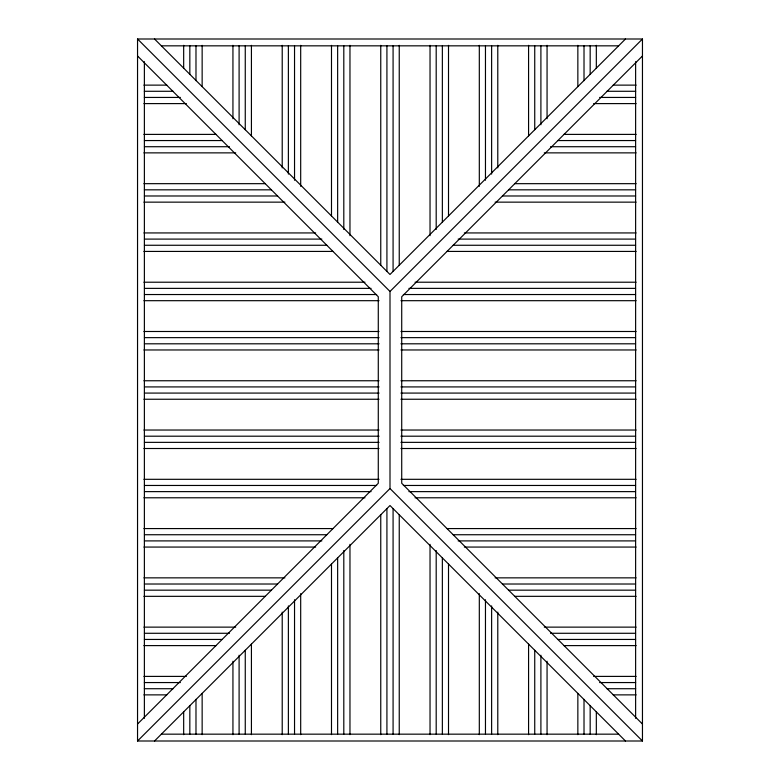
<?xml version="1.0" encoding="UTF-8"?>
<svg xmlns="http://www.w3.org/2000/svg" width="780" height="780" viewBox="0 0 780 780"><rect width="100%" height="100%" fill="white"/><g stroke="black" fill="none" stroke-linecap="round" stroke-linejoin="round"><path stroke-width="1.17" d="M625.472 39L390 274.472L154.528 39M642.457 741L390 488.543L390 291.457L642.457 39L137.543 39L137.543 741L642.457 741L642.457 39M642.457 55.975L401.719 296.731L401.719 483.288L642.457 724.025M137.543 724.025L378.281 483.288L378.281 296.731L137.543 55.975M137.543 741L390 488.543M154.528 741L390 505.528L625.472 741M161.401 45.835L618.599 45.835M143.871 85.127L166.784 85.127M613.216 85.127L636.129 85.127M144.339 91.279L173.072 91.279M606.928 91.279L635.661 91.279M144.358 97.441L180.375 97.441M599.625 97.441L635.642 97.441M143.9 103.603L186.371 103.603M593.629 103.603L636.1 103.603M143.861 134.394L216.089 134.394M563.911 134.394L636.139 134.394M144.417 140.556L222.105 140.556M557.895 140.556L635.583 140.556M144.427 146.718L229.466 146.718M550.534 146.718L635.573 146.718M143.881 152.87L235.716 152.87M544.284 152.87L636.119 152.87M143.891 183.671L265.229 183.671M514.771 183.671L636.109 183.671M144.397 189.832L271.44 189.832M508.56 189.832L635.602 189.832M144.407 195.985L277.582 195.985M502.417 195.985L635.593 195.985M143.9 202.147L284.895 202.147M495.105 202.147L636.1 202.147M143.91 232.937L315.656 232.937M464.344 232.937L636.09 232.937M144.427 239.099L321.848 239.099M458.152 239.099L635.573 239.099M144.427 245.261L326.791 245.261M453.209 245.261L635.573 245.261M143.891 251.423L332.992 251.423M447.008 251.423L636.109 251.423M143.9 282.214L364.972 282.214M415.028 282.214L636.1 282.214M144.446 288.376L371.085 288.376M408.915 288.376L635.554 288.376M144.427 294.538L376.623 294.538M403.377 294.538L635.573 294.538M143.91 300.69L379.031 300.69M400.969 300.69L636.09 300.69M143.91 331.49L379.031 331.49M400.969 331.49L636.09 331.49M144.427 337.642L379.06 337.642M400.94 337.642L635.573 337.642M144.427 343.805L379.06 343.805M400.94 343.805L635.573 343.805M143.91 349.966L379.031 349.966M400.969 349.966L636.09 349.966M143.91 380.757L379.031 380.757M400.969 380.757L636.09 380.757M144.427 386.919L379.06 386.919M400.94 386.919L635.573 386.919M144.427 393.081L379.06 393.081M400.94 393.081L635.573 393.081M143.91 399.243L379.031 399.243M400.969 399.243L636.09 399.243M143.91 430.034L379.031 430.034M400.969 430.034L636.09 430.034M144.427 436.195L379.06 436.195M400.94 436.195L635.573 436.195M144.427 442.357L379.06 442.357M400.94 442.357L635.573 442.357M143.91 448.51L379.031 448.51M400.969 448.51L636.09 448.51M143.91 479.31L379.031 479.31M400.969 479.31L636.09 479.31M144.427 485.462L376.623 485.462M403.377 485.462L635.573 485.462M144.446 491.624L371.085 491.624M408.915 491.624L635.554 491.624M143.9 497.786L364.972 497.786M415.028 497.786L636.1 497.786M143.891 528.577L332.992 528.577M447.008 528.577L636.109 528.577M144.427 534.739L326.791 534.739M453.209 534.739L635.573 534.739M144.427 540.901L321.848 540.901M458.152 540.901L635.573 540.901M143.91 547.063L315.656 547.063M464.344 547.063L636.09 547.063M143.9 577.853L284.895 577.853M495.105 577.853L636.1 577.853M144.407 584.015L277.582 584.015M502.417 584.015L635.593 584.015M144.397 590.167L271.44 590.167M508.56 590.167L635.602 590.167M143.891 596.329L265.229 596.329M514.771 596.329L636.109 596.329M143.881 627.13L235.716 627.13M544.284 627.13L636.119 627.13M144.427 633.282L229.466 633.282M550.534 633.282L635.573 633.282M144.417 639.444L222.105 639.444M557.895 639.444L635.583 639.444M143.861 645.606L216.089 645.606M563.911 645.606L636.139 645.606M143.9 676.396L186.371 676.396M593.629 676.396L636.1 676.396M144.358 682.558L180.375 682.558M599.625 682.558L635.642 682.558M144.339 688.721L173.072 688.721M606.928 688.721L635.661 688.721M143.871 694.873L166.784 694.873M613.216 694.873L636.129 694.873M161.401 734.165L618.599 734.165M137.543 39L390 291.457M635.622 61.669L635.622 718.331M596.329 45.328L596.329 68.24M596.329 711.76L596.329 734.672M590.167 45.786L590.167 74.519M590.167 705.481L590.167 734.214M584.015 45.805L584.015 80.633M584.015 699.367L584.015 734.194M577.853 45.347L577.853 86.609M577.853 693.391L577.853 734.653M547.063 45.318L547.063 118.745M547.063 661.255L547.063 734.682M540.901 45.874L540.901 124.771M540.901 655.229L540.901 734.126M534.739 45.883L534.739 129.704M534.739 650.296L534.739 734.117M528.577 45.337L528.577 135.954M528.577 644.046L528.577 734.663M497.786 45.347L497.786 167.895M497.786 612.105L497.786 734.653M491.624 45.854L491.624 174.096M491.624 605.904L491.624 734.146M485.462 45.854L485.462 180.248M485.462 599.752L485.462 734.146M479.31 45.357L479.31 186.342M479.31 593.658L479.31 734.643M448.51 45.367L448.51 215.884M448.51 564.115L448.51 734.633M442.357 45.883L442.357 222.085M442.357 557.914L442.357 734.117M436.195 45.883L436.195 229.457M436.195 550.543L436.195 734.117M430.034 45.347L430.034 235.657M430.034 544.342L430.034 734.653M399.243 45.357L399.243 265.21M399.243 514.79L399.243 734.643M393.081 45.893L393.081 271.313M393.081 508.687L393.081 734.107M386.919 45.893L386.919 271.313M386.919 508.687L386.919 734.107M380.757 45.357L380.757 265.21M380.757 514.79L380.757 734.643M349.966 45.347L349.966 235.657M349.966 544.342L349.966 734.653M343.805 45.883L343.805 229.457M343.805 550.543L343.805 734.117M337.642 45.883L337.642 222.085M337.642 557.914L337.642 734.117M331.49 45.367L331.49 215.884M331.49 564.115L331.49 734.633M300.69 45.357L300.69 186.342M300.69 593.658L300.69 734.643M294.538 45.854L294.538 180.248M294.538 599.752L294.538 734.146M288.376 45.854L288.376 174.096M288.376 605.904L288.376 734.146M282.214 45.347L282.214 167.895M282.214 612.105L282.214 734.653M251.423 45.337L251.423 135.954M251.423 644.046L251.423 734.663M245.261 45.883L245.261 129.704M245.261 650.296L245.261 734.117M239.099 45.874L239.099 124.771M239.099 655.229L239.099 734.126M232.937 45.318L232.937 118.745M232.937 661.255L232.937 734.682M202.147 45.347L202.147 86.609M202.147 693.391L202.147 734.653M195.985 45.805L195.985 80.633M195.985 699.367L195.985 734.194M189.832 45.796L189.832 74.519M189.832 705.481L189.832 734.204M183.671 45.328L183.671 68.24M183.671 711.76L183.671 734.672M144.378 61.669L144.378 718.331"/></g></svg>
